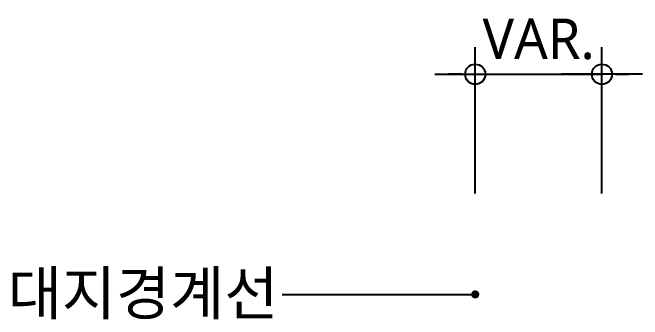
# Model space of a CAD drawing. Header units: millimetres. Extents: x 42812585 to 43598933, y 1349930 to 1612152.
# Drawn here: x 43330316 to 43353676, y 1450866 to 1462245 of the extents above; entities that cross this region are included whole.
import ezdxf

# ---------------------------------------------------------------- set-up
doc = ezdxf.new("R2010")
doc.units = ezdxf.units.MM
doc.header["$LTSCALE"] = 1000
doc.header["$MEASUREMENT"] = 0
doc.header["$PDSIZE"] = -10
doc.layers.get('0').update_dxf_attribs({"linetype": 'CONTINUOUS'})
doc.layers.get('Defpoints').update_dxf_attribs({"color": 171, "linetype": 'CONTINUOUS'})
for name, color, linetype in [('LED', 7, 'CONTINUOUS'), ('NDIM', 7, 'CONTINUOUS'), ('TEXT', 3, 'CONTINUOUS')]:
    doc.layers.add(name, color=color, linetype=linetype)
doc.styles.add('CGS', font='cgse', dxfattribs={"bigfont": 'cgs'})
doc.styles.add('나눔바른고딕', font='NanumBarunGothic.ttf')
doc.dimstyles.new('NDIM 1200', dxfattribs={"dimscale": 500, "dimtxt": 3, "dimasz": 1, "dimexe": 2, "dimexo": 2, "dimgap": 1, "dimtad": 1, "dimdec": 0, "dimdsep": 46, "dimtxsty": 'CGS', "dimblk": 'DOT0', "dimcen": 1, "dimdle": 8, "dimclrd": 2, "dimclre": 2, "dimclrt": 2, "dimadec": 0, "dimazin": 0, "dimtfac": 1, "dimtdec": 0, "dimtix": 1, "dimtmove": 2, "dimatfit": 3, "dimldrblk": 'DOT0', "dimfxl": 1, "dimtolj": 1, "dimtzin": 0, "dimlwd": -1, "dimlwe": -1, "dimarcsym": 0})

# ---------------------------------------------------------------- blocks, each defined once
blk = doc.blocks.new('DOT0')
blk.add_line((-3, 0), (3, 0))
at = {"color": 6}
blk.add_circle((0, 0), 0.75, dxfattribs=at)
blk = doc.blocks.new('*D10')
at = {"layer": 'Defpoints', "color": 0, "ltscale": 0.4, "transparency": 16777216}
for p in [(43352176, 1459958), (43347476, 1454532), (43352176, 1454532)]:
    blk.add_point(p, dxfattribs=at)
at = {"layer": 'NDIM', "ltscale": 0.4, "transparency": 16777216}
for p, q in [((43347476, 1455532), (43347476, 1460958)), ((43352176, 1455532), (43352176, 1460958)), ((43346976, 1459958), (43346476, 1459958)), ((43347476, 1459958), (43352176, 1459958)), ((43352676, 1459958), (43353176, 1459958))]:
    blk.add_line(p, q, dxfattribs=at)
at = {"layer": 'NDIM', "ltscale": 0.4, "transparency": 16777216, "xscale": 500, "yscale": 500, "zscale": 500}
blk.add_blockref('DOT0', (43347476, 1459958), dxfattribs=at)
at = {"layer": 'NDIM', "ltscale": 0.4, "transparency": 16777216, "xscale": 500, "yscale": 500, "zscale": 500, "rotation": 180}
blk.add_blockref('DOT0', (43352176, 1459958), dxfattribs=at)
at = {"layer": 'NDIM', "ltscale": 0.4, "transparency": 16777216, "insert": (43349826, 1461261), "char_height": 1500, "attachment_point": 5, "style": 'CGS'}
blk.add_mtext('\\A1;{\\fNanumBarunGothic|b0|i0|c129|p50;VAR.}', dxfattribs=at)

msp = doc.modelspace()

# ---------------------------------------------------------------- linework, layer by layer
at = {"layer": 'LED'}
msp.add_line((43340316.9, 1451792.1), (43347476.3, 1451792.1), dxfattribs=at)
at = {"layer": 'LED', "const_width": 150}
msp.add_lwpolyline([(43347476.3, 1451867.1, -1), (43347476.3, 1451717.1, -1)], format="xyb", close=True, dxfattribs=at)

# ---------------------------------------------------------------- texts
at = {"layer": 'TEXT', "style": '나눔바른고딕'}
msp.add_text('대지경계선', height=1600, dxfattribs=at).set_placement((43330136.7, 1451036.1))

# ---------------------------------------------------------------- dimensions: what is measured, and where the dimension line sits
at = {"layer": 'NDIM', "ltscale": 0.4}
dim = msp.add_linear_dim(base=(43352176.3, 1459958.1), p1=(43347476.3, 1454532.4), p2=(43352176.3, 1454532.4), text='{\\fNanumBarunGothic|b0|i0|c129|p50;VAR.}', dimstyle='NDIM 1200', override={"dimclrd": 256, "dimclre": 256, "dimclrt": 256}, dxfattribs=at)
dim.commit()
dim.dimension.update_dxf_attribs({"geometry": '*D10', "text_midpoint": (43349826.3, 1461261.2)})

doc.saveas('drawing.dxf')
